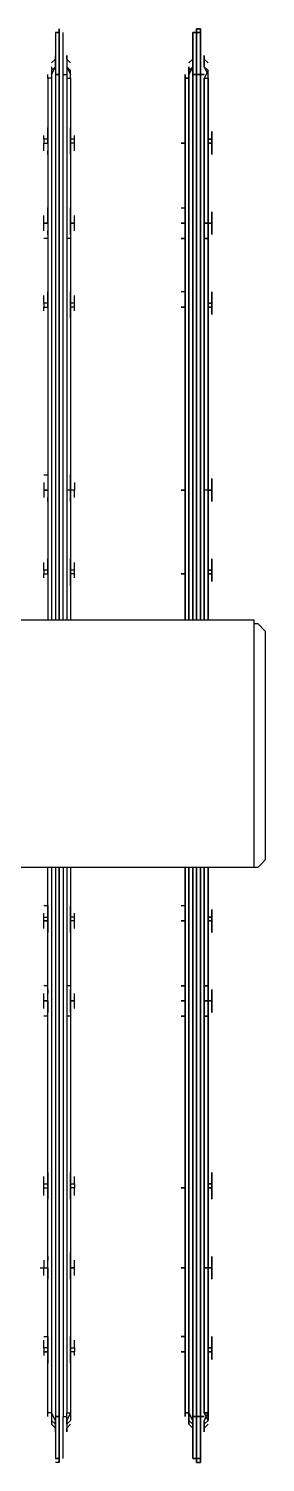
# Model space of a CAD drawing. Header units: metres. Extents: x 530797 to 531186, y 2675944 to 2676144.
# Drawn here: x 531162.19 to 531162.276, y 2676011.844 to 2676012.364 of the extents above; entities that cross this region are included whole.
import ezdxf

# ---------------------------------------------------------------- set-up
doc = ezdxf.new("R2010")
doc.units = ezdxf.units.M
doc.layers.add('IDT', color=7, linetype='Continuous')

# ---------------------------------------------------------------- blocks, each defined once
blk = doc.blocks.new('IDT')
at = {"layer": 'IDT', "color": 0, "lineweight": 25}
for p, q in [((13.89527, 14.81944), (13.89527, 14.80284)), ((13.89666, 14.81944), (13.89527, 14.81944)), ((13.89527, 14.80284), (13.89527, 14.81944)), ((13.89527, 14.81944), (13.89666, 14.81944)), ((13.89666, 14.81805), (13.89527, 14.81805)), ((13.89527, 14.81805), (13.89527, 14.80284)), ((13.89527, 14.80284), (13.89527, 14.81805)), ((13.89527, 14.81805), (13.89666, 14.81805)), ((13.89666, 14.80284), (13.89666, 14.81944)), ((13.89666, 14.81944), (13.89666, 14.80284)), ((13.89804, 14.81805), (13.89666, 14.81805)), ((13.89666, 14.81805), (13.89804, 14.81805)), ((13.89804, 14.81805), (13.89804, 14.80284)), ((13.89804, 14.80284), (13.89804, 14.81805)), ((13.94507, 14.81805), (13.94507, 14.80284)), ((13.94645, 14.80284), (13.94645, 14.81944)), ((13.94645, 14.81944), (13.94645, 14.80284)), ((13.94645, 14.81944), (13.94783, 14.81944)), ((13.94783, 14.81805), (13.94645, 14.81805)), ((13.94645, 14.81805), (13.94783, 14.81805)), ((13.94783, 14.80284), (13.94783, 14.81805)), ((13.89389, 14.80699), (13.89251, 14.8056)), ((13.89251, 14.8056), (13.89389, 14.80699)), ((13.89389, 14.80422), (13.89389, 14.80837)), ((13.89389, 14.80837), (13.89389, 14.80699)), ((13.89389, 14.80699), (13.89389, 14.80837)), ((13.89389, 14.80837), (13.89389, 14.80422)), ((13.89804, 14.80422), (13.89804, 14.80837)), ((13.89804, 14.80837), (13.89804, 14.80422)), ((13.89804, 14.80699), (13.89804, 14.80837)), ((13.89804, 14.80837), (13.89804, 14.80699)), ((13.89942, 14.8056), (13.89804, 14.80699)), ((13.89804, 14.80699), (13.89942, 14.8056)), ((13.94368, 14.80699), (13.9423, 14.8056)), ((13.94368, 14.80422), (13.94368, 14.80837)), ((13.94368, 14.80837), (13.94368, 14.80699)), ((13.94783, 14.80699), (13.94783, 14.80837)), ((13.94783, 14.80837), (13.94783, 14.80422)), ((13.94921, 14.8056), (13.94783, 14.80699)), ((13.89389, 14.8056), (13.89251, 14.80422)), ((13.89251, 14.80422), (13.89389, 14.8056)), ((13.89389, 14.8056), (13.89251, 14.80422)), ((13.89251, 14.80422), (13.89389, 14.8056)), ((13.89251, 14.80422), (13.89251, 14.80284)), ((13.89251, 14.80284), (13.89251, 14.80422)), ((13.89251, 14.80422), (13.89389, 14.80145)), ((13.89251, 14.80145), (13.89389, 14.80422)), ((13.89389, 14.80422), (13.89251, 14.80145)), ((13.89389, 14.80145), (13.89251, 14.80422)), ((13.89251, 14.80145), (13.89251, 14.80284)), ((13.89251, 14.80284), (13.89251, 14.80145)), ((13.89389, 14.80145), (13.89251, 14.80145)), ((13.89251, 14.80145), (13.89389, 14.80145)), ((13.89251, 14.80145), (13.89251, 14.60366)), ((13.89251, 14.60366), (13.89251, 14.80145)), ((13.89527, 14.80284), (13.89389, 14.80284)), ((13.89389, 14.80284), (13.89527, 14.80284)), ((13.89389, 14.80145), (13.89389, 14.60366)), ((13.89389, 14.60366), (13.89389, 14.80145)), ((13.89527, 14.60366), (13.89527, 14.80284)), ((13.89527, 14.80284), (13.89527, 14.60366)), ((13.89527, 14.80284), (13.89666, 14.80284)), ((13.89666, 14.80284), (13.89527, 14.80284)), ((13.89527, 14.80284), (13.89527, 14.60366)), ((13.89527, 14.60366), (13.89527, 14.80284)), ((13.89804, 14.80284), (13.89666, 14.80284)), ((13.89666, 14.80284), (13.89804, 14.80284)), ((13.89666, 14.60366), (13.89666, 14.80284)), ((13.89666, 14.80284), (13.89666, 14.60366)), ((13.89804, 14.8056), (13.89942, 14.80422)), ((13.89942, 14.80422), (13.89804, 14.8056)), ((13.89942, 14.80145), (13.89804, 14.80422)), ((13.89804, 14.80422), (13.89942, 14.80145)), ((13.89804, 14.80284), (13.89804, 14.60366)), ((13.89804, 14.60366), (13.89804, 14.80284)), ((13.89942, 14.8056), (13.89942, 14.80145)), ((13.89942, 14.80145), (13.89942, 14.8056)), ((13.89942, 14.80422), (13.89942, 14.80284)), ((13.89942, 14.80284), (13.89942, 14.80422)), ((13.9008, 14.80145), (13.89942, 14.80145)), ((13.89942, 14.80145), (13.9008, 14.80145)), ((13.89942, 14.80145), (13.89942, 14.60366)), ((13.89942, 14.60366), (13.89942, 14.80145)), ((13.9008, 14.80145), (13.9008, 14.80284)), ((13.9008, 14.80284), (13.9008, 14.80145)), ((13.9008, 14.60366), (13.9008, 14.80145)), ((13.9008, 14.80145), (13.9008, 14.60366)), ((13.9423, 14.80422), (13.94368, 14.8056)), ((13.9423, 14.80284), (13.9423, 14.80422)), ((13.9423, 14.80145), (13.94368, 14.80422)), ((13.9423, 14.80145), (13.9423, 14.80284)), ((13.9423, 14.60366), (13.9423, 14.80145)), ((13.94368, 14.80145), (13.9423, 14.80145)), ((13.94368, 14.8056), (13.94368, 14.80145)), ((13.94507, 14.80284), (13.94368, 14.80284)), ((13.94368, 14.60366), (13.94368, 14.80145)), ((13.94507, 14.60366), (13.94507, 14.80284)), ((13.94783, 14.80284), (13.94645, 14.80284)), ((13.94645, 14.80284), (13.94783, 14.80284)), ((13.94645, 14.60366), (13.94645, 14.80284)), ((13.94645, 14.80284), (13.94645, 14.60366)), ((13.94921, 14.80422), (13.94783, 14.8056)), ((13.94783, 14.80422), (13.94921, 14.80145)), ((13.94783, 14.60366), (13.94783, 14.80284)), ((13.94921, 14.80145), (13.94921, 14.8056)), ((13.94921, 14.80284), (13.94921, 14.80422)), ((13.94921, 14.60366), (13.94921, 14.80145)), ((13.94921, 14.80145), (13.9506, 14.80145)), ((13.9506, 14.80284), (13.9506, 14.80145)), ((13.9506, 14.80145), (13.9506, 14.60366)), ((13.89112, 14.78071), (13.89112, 14.78209)), ((13.89112, 14.78209), (13.89112, 14.78071)), ((13.89112, 14.78071), (13.89112, 14.77932)), ((13.89112, 14.77932), (13.89112, 14.78071)), ((13.89251, 14.77379), (13.89251, 14.78347)), ((13.89251, 14.78347), (13.89251, 14.77932)), ((13.9008, 14.77932), (13.9008, 14.78347)), ((13.9008, 14.78347), (13.9008, 14.77932)), ((13.9008, 14.78071), (13.9008, 14.78209)), ((13.9008, 14.78209), (13.9008, 14.78071)), ((13.9008, 14.77932), (13.9008, 14.78071)), ((13.9008, 14.78071), (13.9008, 14.77932)), ((13.94092, 14.78071), (13.94092, 14.77932)), ((13.9423, 14.78347), (13.9423, 14.77932)), ((13.9423, 14.78209), (13.9423, 14.78071)), ((13.9506, 14.77932), (13.9506, 14.78347)), ((13.9506, 14.78071), (13.9506, 14.78209)), ((13.95198, 14.77932), (13.95198, 14.78071)), ((13.89112, 14.77932), (13.89251, 14.77932)), ((13.89251, 14.77932), (13.89112, 14.77932)), ((13.89112, 14.77794), (13.89112, 14.77932)), ((13.89112, 14.77932), (13.89112, 14.77794)), ((13.89251, 14.77794), (13.89112, 14.77794)), ((13.89112, 14.77794), (13.89251, 14.77794)), ((13.89112, 14.77518), (13.89112, 14.77794)), ((13.89112, 14.77794), (13.89112, 14.77518)), ((13.89112, 14.77379), (13.89112, 14.77518)), ((13.89112, 14.77518), (13.89112, 14.77379)), ((13.89251, 14.77932), (13.89251, 14.77794)), ((13.89251, 14.77794), (13.89251, 14.77379)), ((13.90219, 14.77932), (13.9008, 14.77932)), ((13.9008, 14.77932), (13.90219, 14.77932)), ((13.9008, 14.77932), (13.9008, 14.77794)), ((13.9008, 14.77794), (13.9008, 14.77932)), ((13.9008, 14.77932), (13.9008, 14.77794)), ((13.9008, 14.77794), (13.9008, 14.77932)), ((13.9008, 14.77794), (13.9008, 14.77379)), ((13.9008, 14.77518), (13.9008, 14.77794)), ((13.9008, 14.77794), (13.9008, 14.77518)), ((13.9008, 14.77379), (13.9008, 14.77794)), ((13.9008, 14.77379), (13.9008, 14.77518)), ((13.9008, 14.77518), (13.9008, 14.77379)), ((13.94092, 14.77932), (13.9423, 14.77932)), ((13.94092, 14.77794), (13.94092, 14.77932)), ((13.94092, 14.77794), (13.94092, 14.77518)), ((13.9423, 14.77794), (13.94092, 14.77794)), ((13.9423, 14.77932), (13.9423, 14.77794)), ((13.9423, 14.77794), (13.9423, 14.77379)), ((13.9423, 14.77379), (13.9423, 14.77518)), ((13.95198, 14.77932), (13.9506, 14.77932)), ((13.9506, 14.77794), (13.9506, 14.77932)), ((13.9506, 14.77932), (13.95198, 14.77932)), ((13.9506, 14.77794), (13.95198, 14.77794)), ((13.9506, 14.77379), (13.9506, 14.77794)), ((13.9506, 14.77379), (13.9506, 14.77518)), ((13.95198, 14.77794), (13.95198, 14.77932)), ((13.95198, 14.77794), (13.95198, 14.77518)), ((13.9008, 14.77379), (13.90219, 14.77379)), ((13.90219, 14.77379), (13.9008, 14.77379)), ((13.95198, 14.77379), (13.9506, 14.77379)), ((13.89112, 14.75166), (13.89112, 14.75304)), ((13.89112, 14.75304), (13.89112, 14.75166)), ((13.89112, 14.7489), (13.89112, 14.75166)), ((13.89112, 14.75166), (13.89112, 14.7489)), ((13.89251, 14.74336), (13.89251, 14.75304)), ((13.89251, 14.75304), (13.89251, 14.7489)), ((13.9008, 14.75304), (13.9008, 14.75166)), ((13.9008, 14.7489), (13.9008, 14.75304)), ((13.9008, 14.7489), (13.9008, 14.75304)), ((13.9008, 14.75304), (13.9008, 14.75166)), ((13.9008, 14.75166), (13.9008, 14.7489)), ((13.9008, 14.75166), (13.9008, 14.7489)), ((13.94092, 14.75166), (13.94092, 14.7489)), ((13.9423, 14.75166), (13.9423, 14.75304)), ((13.9423, 14.75304), (13.9423, 14.7489)), ((13.9506, 14.7489), (13.9506, 14.75304)), ((13.9506, 14.75304), (13.9506, 14.75166)), ((13.95198, 14.75166), (13.95198, 14.7489)), ((13.89251, 14.7489), (13.89112, 14.7489)), ((13.89112, 14.7489), (13.89251, 14.7489)), ((13.89251, 14.7489), (13.89112, 14.7489)), ((13.89112, 14.7489), (13.89251, 14.7489)), ((13.89251, 14.7489), (13.89112, 14.7489)), ((13.89112, 14.7489), (13.89112, 14.74613)), ((13.89112, 14.74613), (13.89112, 14.7489)), ((13.89112, 14.74613), (13.89112, 14.74475)), ((13.89112, 14.74475), (13.89112, 14.74613)), ((13.89251, 14.7489), (13.89389, 14.7489)), ((13.89389, 14.7489), (13.89251, 14.7489)), ((13.89251, 14.7489), (13.89251, 14.74336)), ((13.9008, 14.7489), (13.9008, 14.74336)), ((13.9008, 14.74336), (13.9008, 14.7489)), ((13.9008, 14.7489), (13.9008, 14.74613)), ((13.9008, 14.74613), (13.9008, 14.7489)), ((13.9008, 14.7489), (13.90219, 14.7489)), ((13.90219, 14.7489), (13.9008, 14.7489)), ((13.9008, 14.7489), (13.90219, 14.7489)), ((13.90219, 14.7489), (13.9008, 14.7489)), ((13.9008, 14.7489), (13.90219, 14.7489)), ((13.90219, 14.7489), (13.9008, 14.7489)), ((13.9008, 14.7489), (13.90219, 14.7489)), ((13.9008, 14.74613), (13.9008, 14.74475)), ((13.9008, 14.74475), (13.9008, 14.74613)), ((13.94092, 14.7489), (13.9423, 14.7489)), ((13.9423, 14.7489), (13.94092, 14.7489)), ((13.94092, 14.7489), (13.94092, 14.74613)), ((13.9423, 14.7489), (13.9423, 14.74336)), ((13.9423, 14.74613), (13.9423, 14.74475)), ((13.95198, 14.7489), (13.9506, 14.7489)), ((13.95198, 14.7489), (13.9506, 14.7489)), ((13.9506, 14.7489), (13.9506, 14.74336)), ((13.95198, 14.7489), (13.9506, 14.7489)), ((13.9506, 14.74475), (13.9506, 14.74613)), ((13.95336, 14.7489), (13.95198, 14.7489)), ((13.95198, 14.74613), (13.95198, 14.7489)), ((13.89112, 14.72262), (13.89112, 14.724)), ((13.89112, 14.724), (13.89112, 14.72262)), ((13.89251, 14.71985), (13.89251, 14.724)), ((13.89251, 14.724), (13.89251, 14.71985)), ((13.9008, 14.71985), (13.9008, 14.724)), ((13.9008, 14.724), (13.9008, 14.71985)), ((13.9008, 14.72262), (13.9008, 14.724)), ((13.9008, 14.724), (13.9008, 14.72262)), ((13.9423, 14.72262), (13.9423, 14.724)), ((13.9423, 14.724), (13.9423, 14.71985)), ((13.9506, 14.71985), (13.9506, 14.724)), ((13.9506, 14.724), (13.9506, 14.72262)), ((13.89112, 14.71985), (13.89112, 14.72262)), ((13.89112, 14.72262), (13.89112, 14.71985)), ((13.89112, 14.71847), (13.89112, 14.71985)), ((13.89112, 14.71985), (13.89112, 14.71847)), ((13.89251, 14.71985), (13.89112, 14.71985)), ((13.89112, 14.71985), (13.89251, 14.71985)), ((13.89251, 14.71847), (13.89112, 14.71847)), ((13.89112, 14.71847), (13.89251, 14.71847)), ((13.89112, 14.7157), (13.89112, 14.71847)), ((13.89112, 14.71847), (13.89112, 14.7157)), ((13.89251, 14.71847), (13.89251, 14.71985)), ((13.89251, 14.71985), (13.89251, 14.71432)), ((13.89251, 14.71432), (13.89251, 14.71847)), ((13.9008, 14.71985), (13.9008, 14.72262)), ((13.9008, 14.72262), (13.9008, 14.71985)), ((13.9008, 14.71847), (13.9008, 14.71985)), ((13.9008, 14.71985), (13.9008, 14.71432)), ((13.9008, 14.71847), (13.9008, 14.71985)), ((13.9008, 14.71985), (13.90219, 14.71985)), ((13.90219, 14.71985), (13.9008, 14.71985)), ((13.9008, 14.71985), (13.9008, 14.71847)), ((13.9008, 14.71985), (13.90219, 14.71985)), ((13.9008, 14.71432), (13.9008, 14.71847)), ((13.9008, 14.71847), (13.9008, 14.7157)), ((13.9008, 14.7157), (13.9008, 14.71847)), ((13.94092, 14.72262), (13.94092, 14.71985)), ((13.94092, 14.71985), (13.9423, 14.71985)), ((13.94092, 14.71847), (13.94092, 14.71985)), ((13.94092, 14.71847), (13.94092, 14.7157)), ((13.9423, 14.71847), (13.94092, 14.71847)), ((13.9423, 14.71985), (13.9423, 14.71432)), ((13.9506, 14.71847), (13.9506, 14.71985)), ((13.95198, 14.71985), (13.9506, 14.71985)), ((13.9506, 14.71432), (13.9506, 14.71847)), ((13.95198, 14.71847), (13.9506, 14.71847)), ((13.95198, 14.72262), (13.95198, 14.71985)), ((13.95198, 14.71985), (13.95198, 14.71847)), ((13.95198, 14.71847), (13.95198, 14.7157)), ((13.89112, 14.71432), (13.89112, 14.7157)), ((13.89112, 14.7157), (13.89112, 14.71432)), ((13.9008, 14.71432), (13.9008, 14.7157)), ((13.9008, 14.7157), (13.9008, 14.71432)), ((13.9423, 14.71432), (13.9423, 14.7157)), ((13.9506, 14.7157), (13.9506, 14.71432)), ((13.89112, 14.65484), (13.89112, 14.65622)), ((13.89112, 14.65622), (13.89112, 14.65484)), ((13.89389, 14.65761), (13.89251, 14.65761)), ((13.89251, 14.65761), (13.89389, 14.65761)), ((13.89251, 14.65207), (13.89251, 14.65622)), ((13.89251, 14.65622), (13.89251, 14.65207)), ((13.90219, 14.65761), (13.9008, 14.65761)), ((13.9008, 14.65761), (13.90219, 14.65761)), ((13.9008, 14.65207), (13.9008, 14.65622)), ((13.9008, 14.65622), (13.9008, 14.65207)), ((13.9008, 14.65622), (13.9008, 14.65484)), ((13.9008, 14.65484), (13.9008, 14.65622)), ((13.9423, 14.65761), (13.94368, 14.65761)), ((13.9423, 14.65484), (13.9423, 14.65622)), ((13.9423, 14.65622), (13.9423, 14.65207)), ((13.9506, 14.65761), (13.95198, 14.65761)), ((13.9506, 14.65207), (13.9506, 14.65622)), ((13.9506, 14.65622), (13.9506, 14.65484)), ((13.89112, 14.65207), (13.89112, 14.65484)), ((13.89112, 14.65484), (13.89112, 14.65207)), ((13.89251, 14.65207), (13.89112, 14.65207)), ((13.89112, 14.65207), (13.89251, 14.65207)), ((13.89112, 14.65207), (13.89251, 14.65207)), ((13.89251, 14.65207), (13.89112, 14.65207)), ((13.89251, 14.65207), (13.89112, 14.65207)), ((13.89112, 14.65207), (13.89112, 14.64931)), ((13.89112, 14.64931), (13.89112, 14.65207)), ((13.89251, 14.65207), (13.89389, 14.65207)), ((13.89389, 14.65207), (13.89251, 14.65207)), ((13.89251, 14.65207), (13.89251, 14.64793)), ((13.89251, 14.64793), (13.89251, 14.65207)), ((13.9008, 14.65484), (13.9008, 14.65207)), ((13.9008, 14.65207), (13.9008, 14.65484)), ((13.90219, 14.65207), (13.9008, 14.65207)), ((13.9008, 14.65207), (13.90219, 14.65207)), ((13.90219, 14.65207), (13.9008, 14.65207)), ((13.9008, 14.65207), (13.90219, 14.65207)), ((13.9008, 14.65207), (13.9008, 14.64931)), ((13.9008, 14.64793), (13.9008, 14.65207)), ((13.9008, 14.65207), (13.9008, 14.64931)), ((13.9008, 14.64793), (13.9008, 14.65207)), ((13.9008, 14.65207), (13.90219, 14.65207)), ((13.90219, 14.65207), (13.9008, 14.65207)), ((13.9008, 14.65207), (13.90219, 14.65207)), ((13.94092, 14.65484), (13.94092, 14.65207)), ((13.94092, 14.65207), (13.9423, 14.65207)), ((13.9423, 14.65207), (13.94092, 14.65207)), ((13.94092, 14.65207), (13.94092, 14.64931)), ((13.9423, 14.65207), (13.9423, 14.64793)), ((13.95198, 14.65207), (13.9506, 14.65207)), ((13.9506, 14.65207), (13.9506, 14.64793)), ((13.9506, 14.65207), (13.95198, 14.65207)), ((13.95198, 14.65207), (13.9506, 14.65207)), ((13.95198, 14.65484), (13.95198, 14.65207)), ((13.95198, 14.65207), (13.95198, 14.64931)), ((13.89112, 14.64931), (13.89112, 14.64793)), ((13.89112, 14.64793), (13.89112, 14.64931)), ((13.89389, 14.64654), (13.89251, 14.64654)), ((13.89251, 14.64654), (13.89389, 14.64654)), ((13.9008, 14.64931), (13.9008, 14.64793)), ((13.9008, 14.64931), (13.9008, 14.64793)), ((13.90219, 14.64654), (13.9008, 14.64654)), ((13.9008, 14.64654), (13.90219, 14.64654)), ((13.9423, 14.64793), (13.9423, 14.64931)), ((13.9423, 14.64654), (13.94368, 14.64654)), ((13.9506, 14.64793), (13.9506, 14.64931)), ((13.9506, 14.64654), (13.95198, 14.64654)), ((13.89112, 14.62579), (13.89112, 14.62718)), ((13.89112, 14.62718), (13.89112, 14.62579)), ((13.89112, 14.62303), (13.89112, 14.62579)), ((13.89112, 14.62579), (13.89112, 14.62303)), ((13.89251, 14.62303), (13.89251, 14.62718)), ((13.89251, 14.62718), (13.89251, 14.62303)), ((13.9008, 14.62718), (13.9008, 14.62303)), ((13.9008, 14.62303), (13.9008, 14.62718)), ((13.9008, 14.62718), (13.9008, 14.62579)), ((13.9008, 14.62579), (13.9008, 14.62718)), ((13.9008, 14.62303), (13.9008, 14.62579)), ((13.9008, 14.62579), (13.9008, 14.62303)), ((13.94092, 14.62579), (13.94092, 14.62303)), ((13.9423, 14.62579), (13.9423, 14.62718)), ((13.9423, 14.62718), (13.9423, 14.62303)), ((13.9506, 14.62303), (13.9506, 14.62718)), ((13.9506, 14.62718), (13.9506, 14.62579)), ((13.95198, 14.62579), (13.95198, 14.62303)), ((13.89112, 14.62165), (13.89112, 14.62303)), ((13.89112, 14.62303), (13.89112, 14.62165)), ((13.89251, 14.62303), (13.89112, 14.62303)), ((13.89112, 14.62303), (13.89251, 14.62303)), ((13.89251, 14.62165), (13.89112, 14.62165)), ((13.89112, 14.62165), (13.89251, 14.62165)), ((13.89112, 14.62026), (13.89112, 14.62165)), ((13.89112, 14.62165), (13.89112, 14.62026)), ((13.89112, 14.61888), (13.89112, 14.62026)), ((13.89112, 14.62026), (13.89112, 14.61888)), ((13.89251, 14.62165), (13.89251, 14.62303)), ((13.89251, 14.62303), (13.89251, 14.62165)), ((13.89251, 14.6175), (13.89251, 14.62165)), ((13.89251, 14.62165), (13.89251, 14.6175)), ((13.9008, 14.62303), (13.9008, 14.62165)), ((13.9008, 14.62165), (13.9008, 14.62303)), ((13.9008, 14.62303), (13.90219, 14.62303)), ((13.90219, 14.62303), (13.9008, 14.62303)), ((13.9008, 14.62165), (13.9008, 14.62303)), ((13.9008, 14.62303), (13.9008, 14.6175)), ((13.90219, 14.62303), (13.9008, 14.62303)), ((13.9008, 14.62303), (13.90219, 14.62303)), ((13.9008, 14.6175), (13.9008, 14.62165)), ((13.9008, 14.62026), (13.9008, 14.62165)), ((13.9008, 14.62165), (13.9008, 14.62026)), ((13.9008, 14.62026), (13.9008, 14.61888)), ((13.9008, 14.61888), (13.9008, 14.62026)), ((13.94092, 14.62303), (13.9423, 14.62303)), ((13.94092, 14.62303), (13.94092, 14.62165)), ((13.94092, 14.62165), (13.9423, 14.62165)), ((13.94092, 14.62165), (13.94092, 14.62026)), ((13.9423, 14.62303), (13.9423, 14.6175)), ((13.9423, 14.62026), (13.9423, 14.61888)), ((13.95198, 14.62303), (13.9506, 14.62303)), ((13.9506, 14.62165), (13.9506, 14.62303)), ((13.9506, 14.62303), (13.95198, 14.62303)), ((13.9506, 14.6175), (13.9506, 14.62165)), ((13.95198, 14.62165), (13.9506, 14.62165)), ((13.9506, 14.61888), (13.9506, 14.62026)), ((13.95198, 14.62303), (13.95198, 14.62165)), ((13.95198, 14.62165), (13.95198, 14.62026)), ((13.90219, 14.6175), (13.9008, 14.6175)), ((13.95198, 14.6175), (13.9506, 14.6175)), ((13.87314, 14.60228), (13.87452, 14.60366)), ((13.87452, 14.60366), (13.87591, 14.60366)), ((13.87591, 14.60366), (14.34065, 14.60366)), ((13.87591, 14.51376), (13.87591, 14.60366)), ((13.87176, 14.6009), (13.87314, 14.60228)), ((13.87176, 14.59951), (13.87176, 14.6009)), ((13.87176, 14.51929), (13.87176, 14.59951)), ((13.87176, 14.51791), (13.87176, 14.51929)), ((13.87452, 14.51514), (13.87176, 14.51791)), ((13.87591, 14.51514), (13.87452, 14.51514)), ((14.34065, 14.51376), (13.87591, 14.51376)), ((13.89251, 14.31735), (13.89251, 14.51376)), ((13.89251, 14.51376), (13.89251, 14.31735)), ((13.89389, 14.31735), (13.89389, 14.51376)), ((13.89389, 14.51376), (13.89389, 14.31735)), ((13.89527, 14.31597), (13.89527, 14.51376)), ((13.89527, 14.51376), (13.89527, 14.31597)), ((13.89527, 14.31597), (13.89527, 14.51376)), ((13.89527, 14.51376), (13.89527, 14.31597)), ((13.89666, 14.31597), (13.89666, 14.51376)), ((13.89666, 14.51376), (13.89666, 14.31597)), ((13.89804, 14.51376), (13.89804, 14.31597)), ((13.89804, 14.31597), (13.89804, 14.51376)), ((13.89942, 14.31735), (13.89942, 14.51376)), ((13.89942, 14.51376), (13.89942, 14.31735)), ((13.9008, 14.31735), (13.9008, 14.51376)), ((13.9008, 14.51376), (13.9008, 14.31735)), ((13.9423, 14.31735), (13.9423, 14.51376)), ((13.94368, 14.31735), (13.94368, 14.51376)), ((13.94507, 14.51376), (13.94507, 14.31597)), ((13.94645, 14.51376), (13.94645, 14.31597)), ((13.94645, 14.31597), (13.94645, 14.51376)), ((13.94783, 14.31597), (13.94783, 14.51376)), ((13.94921, 14.31735), (13.94921, 14.51376)), ((13.9506, 14.31735), (13.9506, 14.51376)), ((13.89112, 14.49855), (13.89112, 14.49993)), ((13.89112, 14.49993), (13.89112, 14.49855)), ((13.89251, 14.49716), (13.89251, 14.50131)), ((13.89251, 14.50131), (13.89251, 14.49578)), ((13.9008, 14.50131), (13.9008, 14.49716)), ((13.9008, 14.49716), (13.9008, 14.50131)), ((13.9008, 14.49993), (13.9008, 14.49855)), ((13.9008, 14.49855), (13.9008, 14.49993)), ((13.9423, 14.50131), (13.9423, 14.49716)), ((13.9423, 14.49993), (13.9423, 14.49855)), ((13.9506, 14.49716), (13.9506, 14.50131)), ((13.9506, 14.49855), (13.9506, 14.49993)), ((13.89112, 14.49716), (13.89112, 14.49855)), ((13.89112, 14.49855), (13.89112, 14.49716)), ((13.89251, 14.49716), (13.89112, 14.49716)), ((13.89112, 14.49716), (13.89251, 14.49716)), ((13.89112, 14.49578), (13.89112, 14.49716)), ((13.89112, 14.49716), (13.89112, 14.49578)), ((13.89251, 14.49578), (13.89112, 14.49578)), ((13.89112, 14.49578), (13.89251, 14.49578)), ((13.89112, 14.49301), (13.89112, 14.49578)), ((13.89112, 14.49578), (13.89112, 14.49301)), ((13.89251, 14.49578), (13.89251, 14.49716)), ((13.89251, 14.49163), (13.89251, 14.49578)), ((13.89251, 14.49578), (13.89251, 14.49163)), ((13.9008, 14.49716), (13.9008, 14.49855)), ((13.9008, 14.49855), (13.9008, 14.49716)), ((13.9008, 14.49716), (13.90219, 14.49716)), ((13.90219, 14.49716), (13.9008, 14.49716)), ((13.9008, 14.49716), (13.9008, 14.49578)), ((13.9008, 14.49716), (13.90219, 14.49716)), ((13.9008, 14.49716), (13.9008, 14.49578)), ((13.9008, 14.49578), (13.9008, 14.49716)), ((13.9008, 14.49716), (13.90219, 14.49716)), ((13.9008, 14.49716), (13.9008, 14.49578)), ((13.9008, 14.49578), (13.9008, 14.49163)), ((13.9008, 14.49578), (13.9008, 14.49301)), ((13.9008, 14.49578), (13.9008, 14.49163)), ((13.9008, 14.49301), (13.9008, 14.49578)), ((13.94092, 14.49855), (13.94092, 14.49716)), ((13.94092, 14.49716), (13.9423, 14.49716)), ((13.94092, 14.49716), (13.94092, 14.49578)), ((13.94092, 14.49578), (13.9423, 14.49578)), ((13.94092, 14.49578), (13.94092, 14.49301)), ((13.9423, 14.49716), (13.9423, 14.49163)), ((13.95198, 14.49716), (13.9506, 14.49716)), ((13.95198, 14.49716), (13.9506, 14.49716)), ((13.9506, 14.49716), (13.9506, 14.49163)), ((13.9506, 14.49578), (13.95198, 14.49578)), ((13.95198, 14.49855), (13.95198, 14.49716)), ((13.95198, 14.49578), (13.95198, 14.49716)), ((13.95198, 14.49578), (13.95198, 14.49301)), ((13.89112, 14.49163), (13.89112, 14.49301)), ((13.89112, 14.49301), (13.89112, 14.49163)), ((13.9008, 14.49163), (13.9008, 14.49301)), ((13.9008, 14.49163), (13.9008, 14.49301)), ((13.9423, 14.49163), (13.9423, 14.49301)), ((13.9506, 14.49163), (13.9506, 14.49301)), ((13.89112, 14.4695), (13.89112, 14.47088)), ((13.89112, 14.47088), (13.89112, 14.4695)), ((13.89112, 14.46673), (13.89112, 14.4695)), ((13.89112, 14.4695), (13.89112, 14.46673)), ((13.89251, 14.46673), (13.89251, 14.47088)), ((13.89251, 14.47088), (13.89251, 14.46673)), ((13.9008, 14.46673), (13.9008, 14.47088)), ((13.9008, 14.47088), (13.9008, 14.46673)), ((13.9008, 14.4695), (13.9008, 14.47088)), ((13.9008, 14.47088), (13.9008, 14.4695)), ((13.9008, 14.46673), (13.9008, 14.4695)), ((13.9008, 14.4695), (13.9008, 14.46673)), ((13.94092, 14.4695), (13.94092, 14.46673)), ((13.9423, 14.4695), (13.9423, 14.47088)), ((13.9423, 14.47088), (13.9423, 14.46673)), ((13.9506, 14.46673), (13.9506, 14.47088)), ((13.9506, 14.47088), (13.9506, 14.4695)), ((13.95198, 14.46673), (13.95198, 14.4695)), ((13.89112, 14.46673), (13.89251, 14.46673)), ((13.89251, 14.46673), (13.89112, 14.46673)), ((13.89112, 14.46673), (13.89112, 14.46397)), ((13.89112, 14.46397), (13.89112, 14.46673)), ((13.89112, 14.46673), (13.89251, 14.46673)), ((13.89251, 14.46673), (13.89112, 14.46673)), ((13.89112, 14.46673), (13.89251, 14.46673)), ((13.89112, 14.46397), (13.89112, 14.46258)), ((13.89112, 14.46258), (13.89112, 14.46397)), ((13.89251, 14.4612), (13.89251, 14.46673)), ((13.89251, 14.46673), (13.89251, 14.4612)), ((13.89251, 14.46673), (13.89389, 14.46673)), ((13.9008, 14.4612), (13.9008, 14.46673)), ((13.9008, 14.46673), (13.90219, 14.46673)), ((13.90219, 14.46673), (13.9008, 14.46673)), ((13.9008, 14.46673), (13.9008, 14.4612)), ((13.9008, 14.46673), (13.9008, 14.46397)), ((13.9008, 14.46397), (13.9008, 14.46673)), ((13.9008, 14.46673), (13.90219, 14.46673)), ((13.90219, 14.46673), (13.9008, 14.46673)), ((13.9008, 14.46673), (13.90219, 14.46673)), ((13.9008, 14.46397), (13.9008, 14.46258)), ((13.9008, 14.46258), (13.9008, 14.46397)), ((13.94092, 14.46673), (13.9423, 14.46673)), ((13.94092, 14.46397), (13.94092, 14.46673)), ((13.94092, 14.46673), (13.9423, 14.46673)), ((13.9423, 14.46673), (13.9423, 14.4612)), ((13.9423, 14.46673), (13.94368, 14.46673)), ((13.9423, 14.46397), (13.9423, 14.46258)), ((13.95198, 14.46673), (13.9506, 14.46673)), ((13.9506, 14.46673), (13.95198, 14.46673)), ((13.95198, 14.46673), (13.9506, 14.46673)), ((13.9506, 14.4612), (13.9506, 14.46673)), ((13.9506, 14.46673), (13.95198, 14.46673)), ((13.9506, 14.46258), (13.9506, 14.46397)), ((13.95198, 14.46397), (13.95198, 14.46673)), ((13.95198, 14.4612), (13.9506, 14.4612)), ((13.89112, 14.40172), (13.89112, 14.40311)), ((13.89112, 14.40311), (13.89112, 14.40172)), ((13.89112, 14.40034), (13.89112, 14.40172)), ((13.89112, 14.40172), (13.89112, 14.40034)), ((13.89251, 14.40034), (13.89251, 14.40449)), ((13.89251, 14.40449), (13.89251, 14.40034)), ((13.9008, 14.40034), (13.9008, 14.40449)), ((13.9008, 14.40449), (13.9008, 14.40034)), ((13.9008, 14.40172), (13.9008, 14.40311)), ((13.9008, 14.40311), (13.9008, 14.40172)), ((13.9008, 14.40034), (13.9008, 14.40172)), ((13.9008, 14.40172), (13.9008, 14.40034)), ((13.94092, 14.40172), (13.94092, 14.40034)), ((13.9423, 14.40449), (13.9423, 14.40034)), ((13.9423, 14.40311), (13.9423, 14.40172)), ((13.9506, 14.40034), (13.9506, 14.40449)), ((13.9506, 14.40172), (13.9506, 14.40311)), ((13.95198, 14.40172), (13.95198, 14.40034)), ((13.89251, 14.40034), (13.89112, 14.40034)), ((13.89112, 14.40034), (13.89251, 14.40034)), ((13.89112, 14.39896), (13.89112, 14.40034)), ((13.89112, 14.40034), (13.89112, 14.39896)), ((13.89112, 14.39619), (13.89112, 14.39896)), ((13.89112, 14.39896), (13.89251, 14.39896)), ((13.89251, 14.39896), (13.89112, 14.39896)), ((13.89112, 14.39896), (13.89112, 14.39619)), ((13.89112, 14.39481), (13.89112, 14.39619)), ((13.89112, 14.39619), (13.89112, 14.39481)), ((13.89251, 14.39481), (13.89251, 14.40034)), ((13.89251, 14.40034), (13.89251, 14.39896)), ((13.89251, 14.39896), (13.89251, 14.39481)), ((13.9008, 14.39896), (13.9008, 14.40034)), ((13.9008, 14.40034), (13.90219, 14.40034)), ((13.90219, 14.40034), (13.9008, 14.40034)), ((13.9008, 14.40034), (13.9008, 14.39896)), ((13.9008, 14.40034), (13.90219, 14.40034)), ((13.9008, 14.39896), (13.9008, 14.40034)), ((13.9008, 14.40034), (13.9008, 14.39896)), ((13.9008, 14.39896), (13.9008, 14.39481)), ((13.9008, 14.39481), (13.9008, 14.39896)), ((13.9008, 14.39896), (13.9008, 14.39619)), ((13.9008, 14.39619), (13.9008, 14.39896)), ((13.9008, 14.39481), (13.9008, 14.39619)), ((13.9008, 14.39619), (13.9008, 14.39481)), ((13.94092, 14.40034), (13.9423, 14.40034)), ((13.94092, 14.40034), (13.94092, 14.39896)), ((13.94092, 14.39896), (13.9423, 14.39896)), ((13.94092, 14.39896), (13.94092, 14.39619)), ((13.9423, 14.40034), (13.9423, 14.39896)), ((13.9423, 14.39896), (13.9423, 14.39481)), ((13.9423, 14.39481), (13.9423, 14.39619)), ((13.95198, 14.40034), (13.9506, 14.40034)), ((13.95198, 14.40034), (13.9506, 14.40034)), ((13.9506, 14.40034), (13.9506, 14.39481)), ((13.9506, 14.39896), (13.95198, 14.39896)), ((13.9506, 14.39481), (13.9506, 14.39619)), ((13.95198, 14.39896), (13.95198, 14.40034)), ((13.95198, 14.39896), (13.95198, 14.39619)), ((13.9008, 14.39481), (13.90219, 14.39481)), ((13.89389, 14.37544), (13.89251, 14.37544)), ((13.89251, 14.37544), (13.89389, 14.37544)), ((13.90219, 14.37544), (13.9008, 14.37544)), ((13.9008, 14.37544), (13.90219, 14.37544)), ((13.9423, 14.37544), (13.94368, 14.37544)), ((13.9506, 14.37544), (13.95198, 14.37544)), ((13.89112, 14.37268), (13.89112, 14.37406)), ((13.89112, 14.37406), (13.89112, 14.37268)), ((13.89112, 14.36991), (13.89112, 14.37268)), ((13.89112, 14.37268), (13.89112, 14.36991)), ((13.89251, 14.36991), (13.89112, 14.36991)), ((13.89112, 14.36991), (13.89251, 14.36991)), ((13.89112, 14.36715), (13.89112, 14.36991)), ((13.89112, 14.36991), (13.89251, 14.36991)), ((13.89251, 14.36991), (13.89112, 14.36991)), ((13.89112, 14.36991), (13.89112, 14.36715)), ((13.89251, 14.36991), (13.89112, 14.36991)), ((13.89251, 14.36991), (13.89251, 14.37406)), ((13.89251, 14.37406), (13.89251, 14.36991)), ((13.89251, 14.36991), (13.89251, 14.36438)), ((13.89251, 14.36438), (13.89251, 14.36991)), ((13.89251, 14.36991), (13.89389, 14.36991)), ((13.89389, 14.36991), (13.89251, 14.36991)), ((13.9008, 14.36991), (13.9008, 14.37406)), ((13.9008, 14.37406), (13.9008, 14.37268)), ((13.9008, 14.37268), (13.9008, 14.37406)), ((13.9008, 14.37406), (13.9008, 14.36991)), ((13.9008, 14.36991), (13.9008, 14.37268)), ((13.9008, 14.37268), (13.9008, 14.36991)), ((13.9008, 14.36438), (13.9008, 14.36991)), ((13.9008, 14.36991), (13.90219, 14.36991)), ((13.90219, 14.36991), (13.9008, 14.36991)), ((13.9008, 14.36991), (13.90219, 14.36991)), ((13.90219, 14.36991), (13.9008, 14.36991)), ((13.9008, 14.36991), (13.9008, 14.36715)), ((13.9008, 14.36715), (13.9008, 14.36991)), ((13.9008, 14.36991), (13.90219, 14.36991)), ((13.90219, 14.36991), (13.9008, 14.36991)), ((13.9008, 14.36991), (13.9008, 14.36438)), ((13.94092, 14.37268), (13.94092, 14.36991)), ((13.94092, 14.36991), (13.9423, 14.36991)), ((13.9423, 14.36991), (13.94092, 14.36991)), ((13.94092, 14.36991), (13.94092, 14.36715)), ((13.9423, 14.37268), (13.9423, 14.37406)), ((13.9423, 14.37406), (13.9423, 14.36991)), ((13.9423, 14.36991), (13.9423, 14.36438)), ((13.9506, 14.36991), (13.9506, 14.37406)), ((13.9506, 14.37406), (13.9506, 14.37268)), ((13.95198, 14.36991), (13.9506, 14.36991)), ((13.9506, 14.36991), (13.95198, 14.36991)), ((13.95198, 14.36991), (13.9506, 14.36991)), ((13.9506, 14.36991), (13.9506, 14.36438)), ((13.95198, 14.37268), (13.95198, 14.36991)), ((13.95198, 14.36991), (13.95198, 14.36715)), ((13.89112, 14.36576), (13.89112, 14.36715)), ((13.89112, 14.36715), (13.89112, 14.36576)), ((13.9008, 14.36715), (13.9008, 14.36576)), ((13.9008, 14.36576), (13.9008, 14.36715)), ((13.90219, 14.36438), (13.9008, 14.36438)), ((13.9423, 14.36715), (13.9423, 14.36576)), ((13.9506, 14.36576), (13.9506, 14.36715)), ((13.89112, 14.34363), (13.89112, 14.34502)), ((13.89112, 14.34502), (13.89112, 14.34363)), ((13.89112, 14.34087), (13.89112, 14.34363)), ((13.89112, 14.34363), (13.89112, 14.34087)), ((13.89251, 14.33948), (13.89251, 14.34502)), ((13.89251, 14.34502), (13.89251, 14.33948)), ((13.9008, 14.34502), (13.9008, 14.34363)), ((13.9008, 14.34363), (13.9008, 14.34502)), ((13.9008, 14.34087), (13.9008, 14.34502)), ((13.9008, 14.34502), (13.9008, 14.34087)), ((13.9008, 14.34363), (13.9008, 14.34087)), ((13.9008, 14.34087), (13.9008, 14.34363)), ((13.94092, 14.34363), (13.94092, 14.34087)), ((13.9423, 14.34363), (13.9423, 14.34502)), ((13.9423, 14.34502), (13.9423, 14.34087)), ((13.9506, 14.34087), (13.9506, 14.34502)), ((13.9506, 14.34502), (13.9506, 14.34363)), ((13.95198, 14.34363), (13.95198, 14.34087)), ((13.89112, 14.33948), (13.89112, 14.34087)), ((13.89112, 14.34087), (13.89112, 14.33948)), ((13.89251, 14.34087), (13.89112, 14.34087)), ((13.89112, 14.34087), (13.89251, 14.34087)), ((13.89251, 14.33948), (13.89112, 14.33948)), ((13.89112, 14.33948), (13.89251, 14.33948)), ((13.89112, 14.3381), (13.89112, 14.33948)), ((13.89112, 14.33948), (13.89112, 14.3381)), ((13.89251, 14.33948), (13.89251, 14.33533)), ((13.89251, 14.33533), (13.89251, 14.33948)), ((13.9008, 14.34087), (13.9008, 14.33533)), ((13.9008, 14.33533), (13.9008, 14.34087)), ((13.9008, 14.33948), (13.9008, 14.34087)), ((13.9008, 14.34087), (13.90219, 14.34087)), ((13.90219, 14.34087), (13.9008, 14.34087)), ((13.9008, 14.34087), (13.9008, 14.33948)), ((13.90219, 14.34087), (13.9008, 14.34087)), ((13.9008, 14.34087), (13.90219, 14.34087)), ((13.9008, 14.3381), (13.9008, 14.33948)), ((13.9008, 14.33948), (13.9008, 14.3381)), ((13.94092, 14.34087), (13.9423, 14.34087)), ((13.94092, 14.34087), (13.94092, 14.33948)), ((13.94092, 14.33948), (13.9423, 14.33948)), ((13.94092, 14.33948), (13.94092, 14.3381)), ((13.9423, 14.34087), (13.9423, 14.33533)), ((13.95198, 14.34087), (13.9506, 14.34087)), ((13.95198, 14.34087), (13.9506, 14.34087)), ((13.9506, 14.34087), (13.9506, 14.33533)), ((13.9506, 14.33948), (13.95198, 14.33948)), ((13.95198, 14.33948), (13.95198, 14.34087)), ((13.95198, 14.33948), (13.95198, 14.3381)), ((13.89112, 14.33672), (13.89112, 14.3381)), ((13.89112, 14.3381), (13.89112, 14.33672)), ((13.9008, 14.3381), (13.9008, 14.33672)), ((13.9008, 14.33672), (13.9008, 14.3381)), ((13.9423, 14.3381), (13.9423, 14.33672)), ((13.9506, 14.33672), (13.9506, 14.3381)), ((13.89251, 14.31459), (13.89389, 14.31735)), ((13.89389, 14.31735), (13.89251, 14.31735)), ((13.89251, 14.31735), (13.89251, 14.31597)), ((13.89251, 14.31735), (13.89251, 14.31597)), ((13.89251, 14.31459), (13.89389, 14.31735)), ((13.89389, 14.31735), (13.89251, 14.31735)), ((13.89251, 14.31597), (13.89251, 14.31459)), ((13.89251, 14.31597), (13.89389, 14.3132)), ((13.89389, 14.3132), (13.89251, 14.31597)), ((13.89251, 14.31597), (13.89251, 14.31459)), ((13.89251, 14.31459), (13.89389, 14.3132)), ((13.89389, 14.3132), (13.89251, 14.31459)), ((13.89251, 14.31459), (13.89389, 14.3132)), ((13.89389, 14.3132), (13.89251, 14.31459)), ((13.89527, 14.31597), (13.89389, 14.31597)), ((13.89389, 14.31597), (13.89527, 14.31597)), ((13.89389, 14.3132), (13.89389, 14.30905)), ((13.89389, 14.30905), (13.89389, 14.3132)), ((13.89527, 14.29937), (13.89527, 14.31597)), ((13.89527, 14.31597), (13.89666, 14.31597)), ((13.89527, 14.30075), (13.89527, 14.31597)), ((13.89527, 14.31597), (13.89527, 14.29937)), ((13.89666, 14.31597), (13.89527, 14.31597)), ((13.89527, 14.31597), (13.89527, 14.30075)), ((13.89804, 14.31597), (13.89666, 14.31597)), ((13.89666, 14.31597), (13.89666, 14.29937)), ((13.89666, 14.31597), (13.89804, 14.31597)), ((13.89666, 14.29937), (13.89666, 14.31597)), ((13.89804, 14.3132), (13.89942, 14.31597)), ((13.89942, 14.31597), (13.89804, 14.3132)), ((13.89804, 14.30075), (13.89804, 14.31597)), ((13.89804, 14.31597), (13.89804, 14.30075)), ((13.89942, 14.31459), (13.89804, 14.3132)), ((13.89804, 14.3132), (13.89942, 14.31459)), ((13.89804, 14.30905), (13.89804, 14.3132)), ((13.89804, 14.3132), (13.89804, 14.30905)), ((13.9008, 14.31735), (13.89942, 14.31735)), ((13.89942, 14.31735), (13.89942, 14.3132)), ((13.89942, 14.3132), (13.89942, 14.31735)), ((13.89942, 14.31735), (13.9008, 14.31735)), ((13.89942, 14.31597), (13.89942, 14.31459)), ((13.89942, 14.31459), (13.89942, 14.31597)), ((13.9008, 14.31735), (13.9008, 14.31597)), ((13.9008, 14.31597), (13.9008, 14.31735)), ((13.94368, 14.31735), (13.9423, 14.31735)), ((13.9423, 14.31735), (13.9423, 14.31597)), ((13.94368, 14.3132), (13.9423, 14.31597)), ((13.9423, 14.31597), (13.9423, 14.31459)), ((13.9423, 14.31459), (13.94368, 14.3132)), ((13.94368, 14.3132), (13.94368, 14.31735)), ((13.94507, 14.31597), (13.94368, 14.31597)), ((13.94368, 14.30905), (13.94368, 14.3132)), ((13.94507, 14.31597), (13.94507, 14.30075)), ((13.94783, 14.31597), (13.94645, 14.31597)), ((13.94645, 14.31597), (13.94783, 14.31597)), ((13.94645, 14.31597), (13.94645, 14.29937)), ((13.94645, 14.29937), (13.94645, 14.31597)), ((13.94783, 14.30075), (13.94783, 14.31597)), ((13.94921, 14.31597), (13.94783, 14.3132)), ((13.94783, 14.3132), (13.94921, 14.31459)), ((13.94783, 14.3132), (13.94783, 14.30905)), ((13.94921, 14.3132), (13.94921, 14.31735)), ((13.94921, 14.31735), (13.9506, 14.31735)), ((13.94921, 14.31459), (13.94921, 14.31597)), ((13.9506, 14.31735), (13.9506, 14.31597)), ((13.89251, 14.31182), (13.89389, 14.31044)), ((13.89389, 14.31044), (13.89251, 14.31182)), ((13.89389, 14.31044), (13.89389, 14.30905)), ((13.89389, 14.30905), (13.89389, 14.31044)), ((13.89804, 14.31044), (13.89942, 14.31182)), ((13.89942, 14.31182), (13.89804, 14.31044)), ((13.89804, 14.30905), (13.89804, 14.31044)), ((13.89804, 14.31044), (13.89804, 14.30905)), ((13.9423, 14.31182), (13.94368, 14.31044)), ((13.94368, 14.31044), (13.94368, 14.30905)), ((13.94783, 14.31044), (13.94921, 14.31182)), ((13.94783, 14.30905), (13.94783, 14.31044)), ((13.89527, 14.30075), (13.89666, 14.30075)), ((13.89666, 14.30075), (13.89527, 14.30075)), ((13.89666, 14.29937), (13.89527, 14.29937)), ((13.89527, 14.29937), (13.89666, 14.29937)), ((13.89666, 14.30075), (13.89804, 14.30075)), ((13.89804, 14.30075), (13.89666, 14.30075)), ((13.94783, 14.30075), (13.94645, 14.30075)), ((13.94645, 14.30075), (13.94783, 14.30075))]:
    blk.add_line(p, q, dxfattribs=at)

msp = doc.modelspace()

# ---------------------------------------------------------------- block references
at = {"layer": 'IDT', "color": 8, "rotation": 180}
msp.add_blockref('IDT', (531176.14728, 2676026.66297), dxfattribs=at)

doc.saveas('drawing.dxf')
